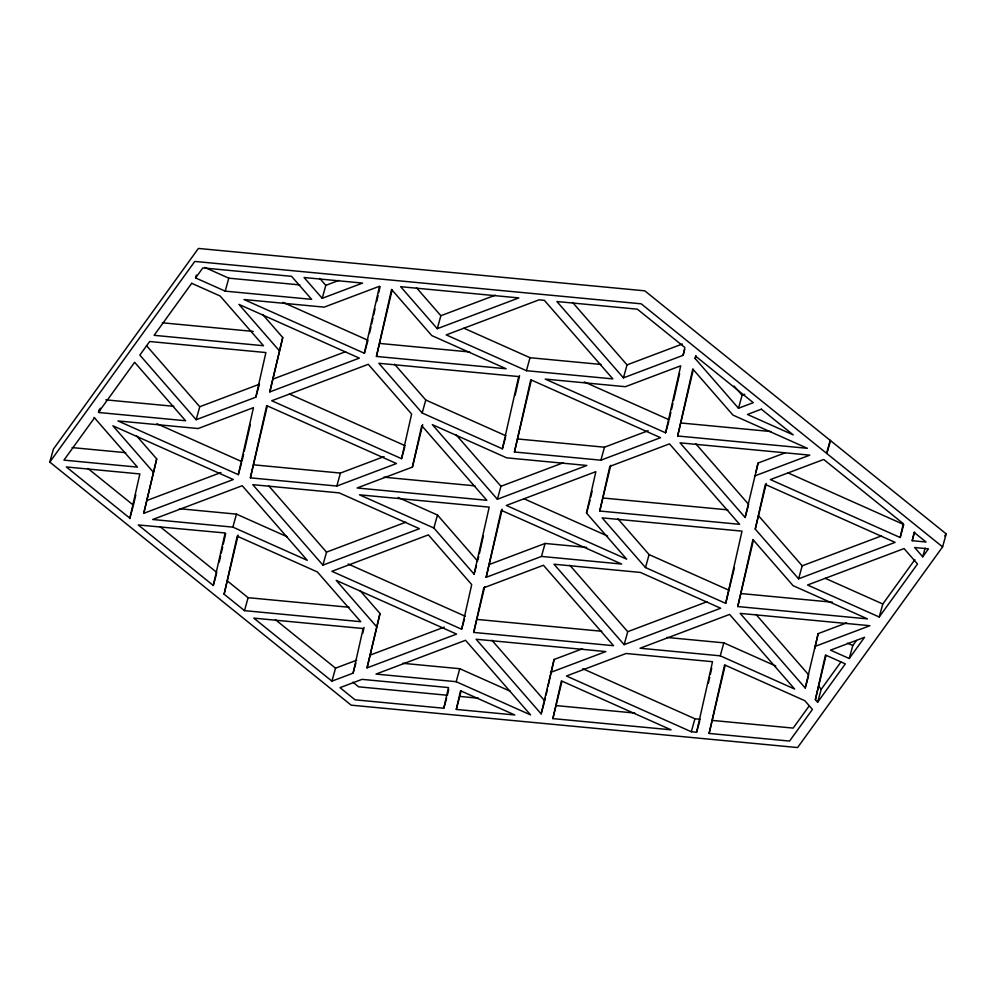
<?xml version="1.0" encoding="UTF-8"?>
<svg xmlns="http://www.w3.org/2000/svg" width="996" height="996" viewBox="0 0 996 996"><rect width="100%" height="100%" fill="white"/><g stroke="black" fill="none" stroke-linecap="round" stroke-linejoin="round"><path stroke-width="1.49" d="M129.766 518.592L139.851 473.947L66.346 466.962L129.853 518.194L133.053 506.653M135.792 494.888L133.452 505.209L87.922 468.481M153.098 471.905L112.897 425.79L233.276 479.524L143.748 513.314L156.696 458.919L136.589 435.862M143.748 513.314L156.696 458.919M213.293 585.474L225.146 532.985L138.245 524.954L213.293 585.474L216.493 573.933M238.318 474.656L253.457 407.65L198.117 428.541L117.939 420.922L238.318 474.656L241.518 463.115M255.81 397.192L265.895 352.559L149.649 341.516L139.838 355.099L196.162 419.714L255.81 397.192L259.421 384.219L199.76 406.729L196.162 419.714M219.269 561.993L220.614 556.005M221.299 553.004L222.656 547.003M223.328 544.003L225.694 533.507M242.252 460.189L243.597 454.226M244.269 451.25L250.332 424.458M224.112 594.201L237.21 536.172L317.413 571.978L360.751 621.691L244.506 610.648L224.112 594.201L238.119 535.101M250.382 477.843L266.704 405.609L396.47 463.538L336.822 486.048L250.382 477.843L267.239 406.169M279.141 350.505L238.94 304.39L359.319 358.124L269.791 391.914L282.74 337.532L262.645 314.475M269.791 391.914L282.74 337.532M364.374 353.256L379.501 286.263L324.173 307.142L243.995 299.535L364.374 353.256L367.972 340.283L283.001 302.348M369.653 332.838L370.998 326.887M371.67 323.899L373.014 317.948M373.687 314.973L375.031 309.009M376.712 301.564L378.057 295.613M378.729 292.637L380.074 286.674M376.438 356.444L391.565 289.45L431.766 335.565L506.167 368.769L376.438 356.444L392.138 289.861M353.082 673.159L363.167 628.526L253.793 618.13L331.929 681.152L353.082 673.159L355.883 663.062M401.525 458.67L411.609 414.037L368.271 364.312L271.746 400.753L401.525 458.67L404.725 447.129M362.731 633.394L364.075 627.443M376.413 626.484L336.212 580.369L456.591 634.091L367.051 667.893L380.011 613.499L359.905 590.441M412.406 467.087L421.756 425.678L486.807 500.291L357.078 487.978L412.406 467.087L422.69 424.533M367.051 667.893L380.011 613.499M443.793 708.243L448.461 687.564L362.021 679.359L340.01 687.663L355.062 699.815L443.793 708.243L446.594 698.146M461.634 629.235L471.718 584.59L428.38 534.877L331.867 571.306L461.634 629.235L464.435 619.139M474.084 574.132L489.21 507.126L359.481 494.813L433.883 528.017L474.084 574.132L476.474 565.479M502.382 448.798L518.704 376.563L378.841 363.279L422.18 412.991L502.382 448.798L505.582 437.256M448.723 689.357L447.391 695.258L358.66 686.829L352.87 682.16M478.018 559.665L478.69 556.677M479.362 553.701L483.396 535.836M515.169 395.188L519.576 375.617M456.305 709.426L460.526 690.751L514.82 714.979L456.305 709.426L461.21 690.701M473.698 632.423L483.782 587.777L543.43 565.255L613.561 645.694L473.698 632.423L484.691 586.694M486.148 577.319L501.274 510.313L621.653 564.047L541.475 556.428L486.148 577.319L502.183 509.242M514.446 451.985L530.768 379.75L660.535 437.68L600.887 460.189L514.446 451.985L531.304 380.31M550.502 672.462L605.842 651.571L476.113 639.245L541.152 713.871L554.1 659.477L582.486 648.77M586.507 513.065L595.857 471.656L506.329 505.458L626.708 559.179L586.507 513.065L590.105 500.092M545.422 697.922L544.75 700.885L491.9 640.254M546.094 694.971L547.427 689.058M548.099 686.095L554.1 659.477M590.777 497.129L592.11 491.215M552.867 718.602L561.395 680.878L671.055 729.819L552.867 718.602L561.918 681.476M599.754 511.023L609.838 466.377L669.486 443.867L739.605 524.307L599.754 511.023L610.747 465.306M665.589 432.812L680.716 365.806L625.388 386.697L545.21 379.078L665.589 432.812L668.789 421.271M683.082 355.348L684.862 347.492L637.34 309.171L556.889 301.527L623.434 377.87L683.082 355.348L684.688 349.584M669.524 418.345L670.868 412.381M671.541 409.406L672.885 403.455M673.557 400.479L679.608 373.674M677.654 435.999L692.78 368.993L732.981 415.108L807.383 448.312L677.654 435.999L693.353 369.416M695.146 358.535L695.669 356.219L753.275 402.67L738.484 408.248L695.146 358.535L695.943 355.647M696.59 732.247L712.526 661.705L626.086 653.488L566.438 676.01L691.311 731.749L696.59 732.247L699.79 720.706M725.698 603.364L742.008 531.142L602.157 517.858L645.495 567.571L725.698 603.364L734.401 567.82M754.458 476.038L809.785 455.147L680.056 442.834L745.108 517.447L758.056 463.053L785.01 452.881M708.33 683.244L709.687 677.243M710.36 674.242L711.717 668.229M756.051 471.93L758.056 463.053M709.115 733.442L724.59 664.892L804.793 700.686L812.425 709.438L789.554 741.074L709.115 733.442L725.163 665.316M737.762 606.552L752.901 539.558L793.102 585.673L867.491 618.877L737.762 606.552L753.474 539.969M755.254 529.1L765.339 484.454L895.118 542.372L798.593 578.813L755.254 529.1L766.248 483.371M814.566 646.591L869.906 625.712L740.177 613.387L805.216 687.999L818.164 633.618L846.55 622.898M814.828 648.408L818.164 633.618M815.375 699.653L825.46 655.007L845.343 663.884L817.629 702.242L815.375 699.653L826.033 655.418M900.16 537.516L903.297 523.659L823.704 459.467L770.394 479.586L900.16 537.516L903.77 524.531L788.097 472.901M912.224 540.704L914.104 532.374L926.056 542.011L912.224 540.704L914.627 532.051M49.8 462.094L53.398 449.109L198.403 248.44L644.798 290.832L946.2 533.906L942.602 546.891L797.597 747.56L351.202 705.168L49.8 462.094L194.805 261.425L641.2 303.817L942.602 546.891M98.529 412.257L134.634 362.295L185.592 420.748L99.152 412.543L98.529 412.257L99.326 409.381M99.152 412.543L100.347 408.211M195.602 277.934L202.835 267.899L291.567 276.328L311.636 299.348L225.196 291.143L195.602 277.934L196.399 275.045M225.196 291.143L228.806 278.158L299.796 284.906M232.865 527.121L307.266 560.325L242.215 485.712L152.687 519.501L232.865 527.121L236.463 514.135L286.997 536.695M322.218 298.314L362.594 283.076L304.079 277.523L322.218 298.314L325.817 285.342L338.789 280.436M244.506 610.648L248.104 597.675L227.711 581.216M336.822 486.048L340.42 473.075L384.07 456.591M322.916 565.118L419.428 528.689L339.225 492.883L252.797 484.679L322.916 565.118L326.514 552.133L405.745 522.228M331.929 681.152L335.528 668.167L356.68 660.186M437.269 328.705L518.829 297.916L400.641 286.686L437.269 328.705L440.867 315.72L495.249 295.202M422.18 412.991L425.778 400.019L394.541 364.175M433.883 528.017L437.481 515.032L398.176 497.49M526.423 370.699L612.851 378.903L544.364 300.344L539.085 299.833L446.208 334.893L526.423 370.699L530.021 357.713L601.024 364.449M497.378 499.257L586.905 465.468L506.727 457.849L432.339 424.645L497.378 499.257L500.976 486.285L563.076 462.841M456.18 681.7L530.569 714.904L465.53 640.291L376.002 674.08L456.18 681.7L459.779 668.714L510.313 691.274M541.475 556.428L545.073 543.455L586.706 547.402M623.434 377.87L627.032 364.885L682.322 344.018M600.887 460.189L604.485 447.204L648.135 430.733M541.152 713.871L544.351 702.329M624.131 644.661L720.656 608.232L640.44 572.439L554.013 564.222L624.131 644.661L627.729 631.688L706.961 601.771M645.495 567.571L649.093 554.585L617.856 518.754M738.484 408.248L742.082 395.275L744.771 394.254M745.108 517.447L748.307 505.906M691.311 731.749L694.909 718.763L700.188 719.261M720.245 655.829L794.646 689.045L729.595 614.42L640.067 648.222L720.245 655.829L723.843 642.856L775.784 666.038M826.605 453.342L830.203 440.357M826.904 453.479L830.502 440.493M798.593 578.813L802.203 565.828L881.423 535.923M805.216 687.999L808.416 676.471M817.629 702.242L821.227 689.257L840.885 662.041M849.227 658.505L864.553 637.303L830.502 650.151L849.227 658.505L852.825 645.52L856.436 640.528M879.219 616.997L917.515 563.997L904.057 548.572L807.544 585.001L879.219 616.997L882.817 604.012L914.876 559.64M922.719 556.801L928.459 548.846L914.639 547.526L922.719 556.801L925.122 548.149M94.496 417.847L63.931 460.14L137.436 467.112L94.097 417.399M808.989 706.189L793.165 728.101L712.713 720.457M944.706 535.96L946.2 533.906M273.39 378.941L345.6 351.688M147.346 500.328L220.988 472.54M489.746 564.334L545.073 543.455M370.661 654.907L444.303 627.106M162.336 322.791L253.221 331.419M380.036 343.471L469.614 351.974M681.252 423.014L770.829 431.529M105.837 399.857L173.752 406.306M518.057 438.999L604.485 447.204M72.135 447.59L125.733 452.682M253.992 464.858L340.42 473.075M383.846 477.196L474.955 485.849M603.352 498.037L727.839 509.865M179.417 508.719L236.463 514.135M741.36 593.579L832.482 602.231M248.104 597.675L349.061 607.261M477.296 619.437L601.783 631.265M666.797 637.428L723.843 642.856M402.733 663.299L459.779 668.714M459.903 696.441L478.379 698.196M556.465 705.616L634.751 713.049M463.887 328.194L530.021 357.713M584.216 381.904L669.188 419.826M204.84 267.463L228.806 278.158M425.778 400.019L505.98 435.812M825.198 578.29L882.817 604.012M289.45 394.067L405.123 445.698M524.083 498.797L607.647 536.085M649.093 554.585L729.296 590.391M847.472 643.142L852.825 645.52M156.945 423.748L241.916 461.671M348.152 563.997L465.232 616.25M582.809 668.727L694.909 718.763M160.007 526.623L216.891 572.501M275.419 619.699L335.528 668.167M734.027 386.025L742.082 395.275M572.588 302.423L627.032 364.885M695.855 443.843L748.706 504.462M758.865 516.115L802.203 565.828M755.964 614.395L808.814 675.027M818.973 686.667L821.227 689.257M416.453 287.707L440.867 315.72M319.766 278.407L325.817 285.342M456.268 434.978L500.976 486.285M569.812 565.23L627.729 631.688M437.481 515.032L477.682 561.146M146.449 345.575L199.76 406.729M268.584 485.687L326.514 552.133M191.705 283.312L154.119 335.328L263.492 345.724L220.153 296.011L191.705 283.312M761.355 409.182L747.436 414.448L793.202 434.879L761.355 409.182"/></g></svg>
